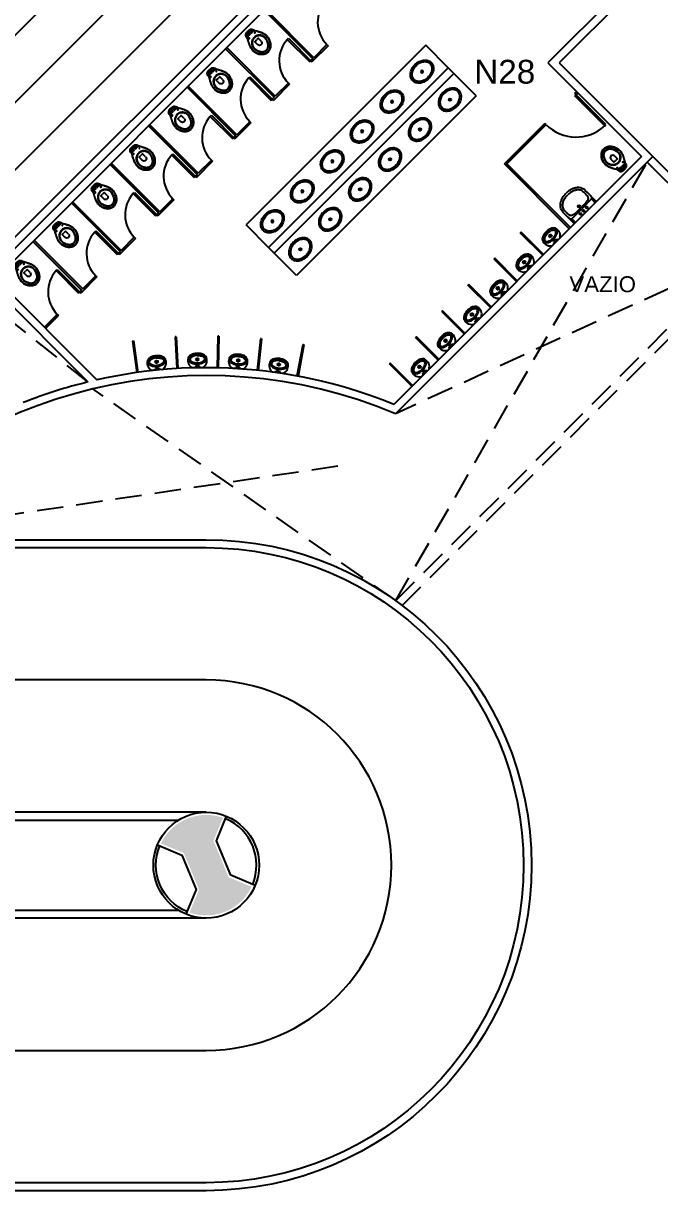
# Model space of a CAD drawing. Extents: x 964 to 1225, y -27 to 210.
# Drawn here: x 1108.96 to 1120.99, y 74.38 to 96.44 of the extents above; entities that cross this region are included whole.
import ezdxf

# ---------------------------------------------------------------- set-up
doc = ezdxf.new("R2010")
doc.units = 0
doc.header["$LTSCALE"] = 2
doc.linetypes.add('HIDDEN', pattern=[0.375, 0.25, -0.125])
for name, color, linetype in [('ARQUIBANCADA-ARY', 2, 'CONTINUOUS'), ('DIVISÓRIAS-ARY', 2, 'CONTINUOUS'), ('ESQUADRIA-ARY', 2, 'CONTINUOUS'), ('HACHURAS-ARY', 9, 'CONTINUOUS'), ('L_DECA', 7, 'CONTINUOUS'), ('MOBILIÁRIO-ARY', 7, 'CONTINUOUS'), ('PAREDE-ALTA-ARY', 1, 'CONTINUOUS'), ('PAREDE-BAIXA-ARY', 2, 'CONTINUOUS'), ('PEÇAS-SANIT-ARY', 7, 'CONTINUOUS'), ('PILAR-RED-ARY', 5, 'CONTINUOUS'), ('RAMPA-ARY', 2, 'CONTINUOUS'), ('RAMPA-INT-ARY', 7, 'CONTINUOUS'), ('RAMPA-PROJ-ARY', 7, 'HIDDEN'), ('TEXTO-PB-COR-ARY', 12, 'CONTINUOUS')]:
    doc.layers.add(name, color=color, linetype=linetype)
doc.styles.add('ARIAL', font='arial.ttf', dxfattribs={"height": 0.5})

# ---------------------------------------------------------------- blocks, each defined once
blk = doc.blocks.new('CUB01')
at = {"layer": 'L_DECA'}
blk.add_lwpolyline([(-24.5, -18.7, 0.124977), (-22.8, -25.6, 0.105809), (-17.3, -31.9, 0.086634), (-9.6, -35.9, 0.076682), (0, -37.4, 0.076682), (9.6, -35.9, 0.086634), (17.3, -31.9, 0.105809), (22.8, -25.6, 0.124977), (24.5, -18.7, 0.124977), (22.8, -11.8, 0.105809), (17.3, -5.5, 0.086634), (9.6, -1.5, 0.076682), (0, 0, 0.076682), (-9.6, -1.5, 0.086634), (-17.3, -5.5, 0.105809), (-22.8, -11.8, 0.124977)], format="xyb", close=True, dxfattribs=at)
at = {"layer": 'L_DECA', "color": 1}
blk.add_lwpolyline([(0.1, -2.9, 0.074123), (-8.3, -4.1, 0.084852), (-15, -7.5, 0.106323), (-19.8, -12.9, 0.128843), (-21.3, -18.6, 0.128843), (-19.8, -24.4, 0.106323), (-15, -29.8, 0.084852), (-8.3, -33.1, 0.074123), (0.1, -34.4, 0.074123), (8.6, -33.1, 0.084852), (15.3, -29.8, 0.106323), (20, -24.4, 0.128843), (21.5, -18.6, 0.128843), (20, -12.9, 0.106323), (15.3, -7.5, 0.084852), (8.6, -4.1, 0.074123)], format="xyb", close=True, dxfattribs=at)
for radius in [2.25, 1.06]:
    blk.add_circle((0.1, -18.7), radius, dxfattribs=at)
blk = doc.blocks.new('RAV10')
at = {"layer": 'L_DECA'}
blk.add_lwpolyline([(4.6, -12.9), (8.2, -12.9), (8.2, -12.9), (8.7, -13), (9.2, -13.2), (9.6, -13.5), (9.9, -14), (10.1, -14.3), (10.1, -14.3), (10.1, -14.3), (10.1, -14.3), (10.1, -14.3), (10.1, -14.3), (12.2, -18), (12.2, -18), (12.5, -18.6), (12.8, -19.1), (13.1, -19.6), (13.3, -20.1), (13.3, -20.1), (13.6, -20.6), (13.9, -21.1), (14.2, -21.5), (14.5, -22.1), (14.7, -22.6), (15, -23.1), (15.3, -23.6), (15.5, -24.1), (15.5, -24.1), (15.9, -24.8), (16.3, -25.6), (16.6, -26.3), (16.9, -27), (17.2, -27.8), (17.5, -28.6), (17.8, -29.4), (18, -30.2), (18, -30.2), (18.3, -31.4), (18.6, -32.6), (18.8, -33.9), (19, -35.2), (19.1, -36.4), (19.1, -37.7), (19.1, -39), (19, -40.3), (19, -40.3), (18.8, -41.6), (18.6, -42.9), (18.2, -44.2), (17.9, -45.5), (17.4, -46.8), (16.9, -48), (16.4, -49.3), (15.8, -50.4), (15.8, -50.4), (15.2, -51.4), (14.6, -52.3), (13.9, -53.1), (13.3, -53.9), (12.5, -54.8), (11.7, -55.5), (10.9, -56.3), (10.1, -57), (10.1, -57), (9, -57.8), (7.9, -58.5), (6.6, -59.1), (5.4, -59.6), (4.1, -60), (2.8, -60.3), (1.4, -60.4), (0, -60.5), (0, -60.5), (-1.4, -60.4), (-2.7, -60.3), (-4, -60), (-5.3, -59.6), (-6.6, -59.1), (-7.8, -58.5), (-9, -57.8), (-10.1, -57), (-10.1, -57), (-10.9, -56.3), (-11.7, -55.5), (-12.5, -54.8), (-13.2, -53.9), (-13.9, -53.1), (-14.5, -52.3), (-15.1, -51.4), (-15.7, -50.4), (-15.7, -50.4), (-16.3, -49.3), (-16.9, -48), (-17.4, -46.8), (-17.8, -45.5), (-18.2, -44.2), (-18.5, -42.9), (-18.7, -41.6), (-19, -40.3), (-19, -40.3), (-19, -39), (-19, -37.7), (-19, -36.4), (-18.9, -35.2), (-18.7, -33.9), (-18.5, -32.6), (-18.2, -31.4), (-17.9, -30.2), (-17.9, -30.2), (-17.7, -29.4), (-17.4, -28.6), (-17.1, -27.8), (-16.9, -27), (-16.6, -26.3), (-16.2, -25.6), (-15.8, -24.8), (-15.5, -24.1), (-15.5, -24.1), (-15.2, -23.6), (-15, -23.1), (-14.7, -22.6), (-14.4, -22.1), (-14.2, -21.5), (-13.9, -21.1), (-13.6, -20.6), (-13.3, -20.1), (-13.3, -20.1), (-13.1, -19.6), (-12.8, -19.1), (-12.4, -18.6), (-12.1, -18), (-10.1, -14.3), (-10.1, -14.3), (-10.1, -14.3), (-10.1, -14.3), (-10.1, -14.3), (-10.1, -14.3), (-9.8, -14), (-9.8, -14), (-9.6, -13.5), (-9.1, -13.2), (-8.6, -13), (-8.1, -12.9), (-4.5, -12.9)], dxfattribs=at)
at = {"layer": 'L_DECA', "color": 1}
for points in [[(12.2, -18), (13.3, -20.1), (13.3, -20.1), (13.6, -20.6), (13.8, -21.1), (14.1, -21.5), (14.3, -22.1), (14.5, -22.6), (14.7, -23.1), (15, -23.6), (15.2, -24.1), (15.2, -24.1), (15.5, -24.8), (15.9, -25.6), (16.2, -26.3), (16.6, -27.1), (16.9, -27.8), (17.1, -28.5), (17.4, -29.4), (17.6, -30.2), (17.6, -30.2), (17.9, -31.4), (18.1, -32.6), (18.3, -33.9), (18.5, -35.2), (18.5, -36.4), (18.5, -37.7), (18.5, -39), (18.4, -40.3), (18.4, -40.3), (18.2, -41.6), (17.9, -42.9), (17.6, -44.2), (17.2, -45.5), (16.7, -46.8), (16.2, -48), (15.6, -49.3), (15, -50.4), (15, -50.4), (14.4, -51.2), (13.9, -52), (13.3, -52.8), (12.8, -53.5), (12.2, -54.2), (11.5, -54.9), (10.9, -55.5), (10.1, -56.2), (10.1, -56.2), (9, -57.1), (7.9, -57.8), (6.6, -58.4), (5.4, -58.9), (4.1, -59.3), (2.8, -59.6), (1.4, -59.8), (0, -59.8), (0, -59.8), (-1.4, -59.8), (-2.7, -59.6), (-4.1, -59.3), (-5.3, -58.9), (-6.6, -58.4), (-7.8, -57.8), (-9, -57.1), (-10.1, -56.2), (-10.1, -56.2), (-10.8, -55.5), (-11.5, -54.9), (-12.1, -54.2), (-12.7, -53.5), (-13.3, -52.8), (-13.9, -52), (-14.4, -51.2), (-14.9, -50.4), (-14.9, -50.4), (-15.5, -49.3), (-16.1, -48), (-16.6, -46.8), (-17.1, -45.5), (-17.5, -44.2), (-17.9, -42.9), (-18.1, -41.6), (-18.3, -40.3), (-18.3, -40.3), (-18.4, -39.1), (-18.5, -37.7), (-18.5, -36.4), (-18.4, -35.2), (-18.2, -33.9), (-18, -32.6), (-17.8, -31.4), (-17.5, -30.2), (-17.5, -30.2), (-17.3, -29.4), (-17, -28.6), (-16.8, -27.8), (-16.5, -27.1), (-16.2, -26.3), (-15.8, -25.6), (-15.5, -24.8), (-15.2, -24.1), (-15.2, -24.1), (-15, -23.6), (-14.7, -23.1), (-14.5, -22.6), (-14.2, -22.1), (-14, -21.5), (-13.7, -21.1), (-13.5, -20.6), (-13.2, -20.1), (-12.1, -18)], [(-7.7, -9.4), (-8.1, -10.1), (-8.5, -10.8), (-8.6, -11.4), (-8.8, -12.2), (-8.8, -13.1)], [(-5.1, -12.9), (-5.1, -9.7), (-5.1, -7.8), (-5.1, -7.8), (-5.2, -7.6), (-5.3, -7.5), (-5.5, -7.4), (-5.9, -7.6), (-5.9, -7.6), (-6.4, -8), (-7.1, -8.6), (-7.7, -9.4)], [(5.1, -9.3), (5, -8.9), (4.6, -8.3), (3.9, -7.8), (3.1, -7.7), (0, -7.7), (-3.1, -7.7), (-3.1, -7.7), (-3.9, -7.8), (-4.5, -8.3), (-5, -8.9), (-5.1, -9.7)], [(4.6, -12.9), (4.6, -12.9), (4.2, -12.9), (3.9, -12.6), (3.6, -12.4), (3.6, -12), (3.6, -10.7), (3.6, -10.7), (3.6, -10.5), (3.6, -10.4), (3.7, -10.2), (3.9, -10.1), (3.9, -10.1), (3.9, -9.9), (3.9, -9.7), (3.8, -9.5), (3.6, -9.4), (0, -9.4), (-3.5, -9.4), (-3.5, -9.4), (-3.7, -9.5), (-3.9, -9.7), (-3.9, -9.9), (-3.8, -10.1), (-3.8, -10.1), (-3.6, -10.2), (-3.6, -10.4), (-3.5, -10.5), (-3.5, -10.7), (-3.5, -12), (-3.5, -12), (-3.6, -12.4), (-3.8, -12.6), (-4.1, -12.9), (-4.5, -12.9)], [(3.7, -10.3), (0, -10.3), (-3.6, -10.3)], [(5.1, -12.9), (5.1, -9.7), (5.1, -7.8), (5.1, -7.8), (5.2, -7.6), (5.3, -7.5), (5.5, -7.4), (5.9, -7.6), (5.9, -7.6), (6.4, -8), (7.1, -8.6), (7.7, -9.4)], [(7.7, -9.4), (8.1, -10.1), (8.5, -10.8), (8.6, -11.4), (8.8, -12.2), (8.8, -13.1)], [(-12.9, -30.2), (-12.9, -30.2), (-12.4, -29.3), (-11.9, -28.4), (-11.2, -27.7), (-10.6, -26.9), (-9.9, -26.2), (-9.2, -25.6), (-8.4, -25), (-7.5, -24.4), (-6.7, -23.9), (-5.8, -23.5), (-4.9, -23.1), (-3.9, -22.8), (-3, -22.6), (-2, -22.4), (-1, -22.3), (0, -22.2), (0, -22.2), (1, -22.3), (2, -22.4), (3, -22.6), (4, -22.8), (5, -23.1), (5.8, -23.5), (6.8, -23.9), (7.6, -24.4), (8.5, -25), (9.3, -25.6), (10, -26.2), (10.6, -26.9), (11.3, -27.7), (12, -28.4), (12.5, -29.3), (13, -30.2), (13, -30.2), (13.6, -31.3), (14, -32.6), (14.3, -33.8), (14.6, -35.1), (14.7, -36.4), (14.7, -37.7), (14.7, -39), (14.4, -40.3), (14.4, -40.3), (14.2, -41.6), (13.8, -42.9), (13.4, -44.2), (12.9, -45.5), (12.4, -46.8), (11.7, -48), (11.1, -49.3), (10.4, -50.4), (10.4, -50.4), (9.4, -51.7), (8.4, -52.8), (7.2, -53.8), (5.9, -54.6), (4.5, -55.2), (3.1, -55.8), (1.5, -56.1), (0, -56.2), (0, -56.2), (-1.5, -56.1), (-3.1, -55.8), (-4.4, -55.2), (-5.8, -54.6), (-7.1, -53.8), (-8.3, -52.8), (-9.3, -51.7), (-10.3, -50.4), (-10.3, -50.4), (-11, -49.3), (-11.7, -48), (-12.3, -46.8), (-12.8, -45.5), (-13.3, -44.2), (-13.7, -42.9), (-14.1, -41.6), (-14.4, -40.3), (-14.4, -40.3), (-14.6, -39), (-14.7, -37.7), (-14.6, -36.4), (-14.5, -35.1), (-14.2, -33.8), (-13.9, -32.6), (-13.5, -31.3), (-12.9, -30.2)], [(-12, -30.2), (-12, -30.2), (-11.5, -29.4), (-11, -28.6), (-10.4, -27.9), (-9.8, -27.2), (-9.1, -26.7), (-8.5, -26.1), (-7.7, -25.5), (-6.9, -25), (-6.1, -24.6), (-5.3, -24.2), (-4.5, -23.9), (-3.6, -23.6), (-2.8, -23.4), (-1.8, -23.2), (-0.9, -23.2), (0, -23.1), (0, -23.1), (0.9, -23.2), (1.9, -23.2), (2.8, -23.4), (3.6, -23.6), (4.5, -23.9), (5.4, -24.2), (6.2, -24.6), (7, -25), (7.7, -25.5), (8.5, -26.1), (9.2, -26.7), (9.8, -27.2), (10.4, -27.9), (11, -28.6), (11.5, -29.4), (12, -30.2), (12, -30.2), (12.7, -31.3), (13.2, -32.6), (13.6, -33.8), (13.9, -35), (14.1, -36.4), (14.1, -37.7), (14.1, -39), (13.9, -40.3), (13.9, -40.3), (13.6, -41.7), (13.2, -43), (12.8, -44.3), (12.3, -45.5), (11.7, -46.9), (11.1, -48.1), (10.4, -49.3), (9.6, -50.4), (9.6, -50.4), (8.8, -51.6), (7.8, -52.6), (6.7, -53.5), (5.5, -54.2), (4.2, -54.8), (2.8, -55.3), (1.5, -55.5), (0, -55.7), (0, -55.7), (-1.5, -55.5), (-2.8, -55.3), (-4.2, -54.8), (-5.4, -54.2), (-6.6, -53.5), (-7.7, -52.6), (-8.7, -51.6), (-9.6, -50.4), (-9.6, -50.4), (-10.3, -49.3), (-11, -48.1), (-11.7, -46.9), (-12.2, -45.5), (-12.7, -44.3), (-13.1, -43), (-13.5, -41.7), (-13.8, -40.3), (-13.8, -40.3), (-14, -39), (-14.1, -37.7), (-14, -36.4), (-13.9, -35), (-13.6, -33.8), (-13.2, -32.6), (-12.7, -31.3), (-12, -30.2)], [(-4.5, -37), (-4.5, -29), (0, -29)], [(4.6, -37), (4.6, -29), (0, -29)]]:
    blk.add_lwpolyline(points, dxfattribs=at)
at = {"layer": 'L_DECA', "color": 7}
for points in [[(10.1, -14.3), (10.1, -14.3), (10.1, -14.3), (10.1, -14.3), (10.1, -14.3), (10.1, -14.3), (9.6, -11.3), (9.6, -11.3), (9.3, -10.2), (8.9, -9.3), (8.3, -8.5), (7.7, -7.7), (6.9, -7), (6.1, -6.5), (5.1, -6.2), (4.1, -5.9), (4.1, -5.9), (3.6, -5.8), (3.1, -5.7), (2.6, -5.6), (2, -5.6), (1.5, -5.6), (1, -5.5), (0.5, -5.5), (0, -5.5), (0, -5.5), (-0.5, -5.5), (-1, -5.5), (-1.5, -5.6), (-2, -5.6), (-2.5, -5.6), (-3, -5.7), (-3.5, -5.8), (-4, -5.9), (-4, -5.9), (-5, -6.2), (-6, -6.5), (-6.9, -7), (-7.6, -7.7), (-8.2, -8.5), (-8.8, -9.3), (-9.3, -10.2), (-9.6, -11.3), (-10, -14.3), (-10, -14.3), (-10, -14.3), (-10, -14.3), (-10, -14.3), (-10.1, -14.3)], [(-4.5, -12.9), (0, -12.9)], [(4.6, -12.9), (0, -12.9)]]:
    blk.add_lwpolyline(points, dxfattribs=at)
at = {"layer": 'L_DECA', "color": 1}
for centre in [(-7.6, -17), (7.6, -17)]:
    blk.add_circle(centre, 0.672, dxfattribs=at)
blk.add_arc((0, -37), 4.56, 180, 0, dxfattribs=at)
blk = doc.blocks.new('DUO04')
at = {"layer": 'L_DECA'}
blk.add_line((-27.8, 0), (27.8, 0), dxfattribs=at)
at = {"layer": 'L_DECA', "color": 1}
for p, q in [((-26.5, -9.9), (-26.5, 0)), ((26.5, -9.9), (26.5, 0)), ((-26.5, -9.9), (0, -9.9)), ((26.5, -9.9), (0, -9.9))]:
    blk.add_line(p, q, dxfattribs=at)
at = {"layer": 'L_DECA', "color": 7}
for points in [[(-27.8, 0), (-27.8, 0), (-28.5, -0.1), (-29.1, -0.3), (-29.4, -0.8), (-29.5, -1.4), (-29.5, -23.9)], [(27.8, 0), (27.8, 0), (28.5, -0.1), (29.1, -0.3), (29.4, -0.8), (29.5, -1.4), (29.5, -23.9)], [(-29.5, -23.9), (-29.5, -29.7), (-29.5, -29.7), (-29.4, -32.1), (-28.9, -34.4), (-28.2, -36.5), (-27.2, -38.6), (-26.1, -40.5), (-24.7, -42.2), (-23.1, -43.8), (-21.3, -45.2), (-21.3, -45.2), (-20.2, -45.9), (-19.1, -46.6), (-18, -47.2), (-16.9, -47.9), (-15.7, -48.4), (-14.5, -49), (-13.3, -49.4), (-12.1, -49.9), (-10.8, -50.3), (-9.5, -50.5), (-8.2, -50.9), (-6.7, -51.1), (-4.8, -51.4), (-2.9, -51.5), (-1.4, -51.5), (0, -51.5)], [(29.5, -23.9), (29.5, -29.7), (29.5, -29.7), (29.4, -32.1), (28.9, -34.4), (28.2, -36.5), (27.2, -38.6), (26.1, -40.5), (24.7, -42.2), (23.1, -43.8), (21.3, -45.2), (21.3, -45.2), (20.2, -45.9), (19.1, -46.6), (18, -47.2), (16.9, -47.9), (15.7, -48.4), (14.5, -49), (13.3, -49.4), (12.1, -49.9), (10.8, -50.3), (9.5, -50.5), (8.2, -50.9), (6.7, -51.1), (4.8, -51.4), (2.9, -51.5), (1.4, -51.5), (0, -51.5)]]:
    blk.add_lwpolyline(points, dxfattribs=at)
at = {"layer": 'L_DECA', "color": 1}
for points in [[(-26.5, -9.9), (-26.9, -10), (-27.5, -10.1), (-28, -10.6), (-28.4, -11.2), (-28.7, -11.9), (-29, -12.7), (-29.2, -13.7), (-29.4, -15), (-29.5, -16.8)], [(0, -12.4), (0, -12.4), (-0.8, -12.4), (-1.4, -12.4), (-1.1, -12.4), (-1.8, -12.4), (-2.5, -12.4), (-3.3, -12.4), (-3.9, -12.4), (-4.7, -12.4), (-7.9, -12.4), (-8.6, -12.4), (-9.3, -12.4), (-10, -12.4), (-10.7, -12.4), (-11.4, -12.4), (-12, -12.4), (-12.7, -12.4), (-12.7, -12.4), (-13.7, -12.4), (-14.7, -12.5), (-15.8, -12.6), (-16.8, -12.8), (-17.8, -13), (-18.8, -13.2), (-19.8, -13.5), (-20.8, -13.7), (-20.8, -13.7), (-21.7, -14.1), (-22.6, -14.7), (-23.3, -15.4), (-23.9, -16.1), (-24.5, -17), (-24.8, -18), (-25.1, -19), (-25.2, -20), (-25.2, -20), (-25.2, -21.8), (-25.2, -23.1), (-25.2, -23.9)], [(0, -12.4), (0, -12.4), (0.8, -12.4), (1.4, -12.4), (1.1, -12.4), (1.8, -12.4), (2.5, -12.4), (3.3, -12.4), (3.9, -12.4), (4.7, -12.4), (7.9, -12.4), (8.6, -12.4), (9.3, -12.4), (10, -12.4), (10.7, -12.4), (11.4, -12.4), (12, -12.4), (12.7, -12.4), (12.7, -12.4), (13.7, -12.4), (14.7, -12.5), (15.8, -12.6), (16.8, -12.8), (17.8, -13), (18.8, -13.2), (19.8, -13.5), (20.8, -13.7), (20.8, -13.7), (21.7, -14.1), (22.6, -14.7), (23.3, -15.4), (23.9, -16.1), (24.5, -17), (24.8, -18), (25.1, -19), (25.2, -20), (25.2, -20), (25.2, -21.8), (25.2, -23.1), (25.2, -23.9)], [(26.5, -9.9), (26.9, -10), (27.5, -10.1), (28, -10.6), (28.4, -11.2), (28.7, -11.9), (29, -12.7), (29.2, -13.7), (29.4, -15), (29.5, -16.8)], [(-25.2, -23.9), (-25.2, -27.3), (-25.2, -29.6), (-25.2, -29.6), (-25, -31.4), (-24.8, -33.1), (-24.2, -34.8), (-23.5, -36.3), (-22.6, -37.8), (-21.6, -39.1), (-20.4, -40.4), (-19.1, -41.4), (-19.1, -41.4), (-18.1, -42.1), (-17.1, -42.7), (-16.2, -43.3), (-15.2, -43.9), (-14.1, -44.4), (-13, -44.8), (-11.9, -45.3), (-10.8, -45.7), (-9.7, -46.1), (-8.6, -46.4), (-6.7, -46.8), (-5.2, -47), (-3.3, -47.2), (-2.1, -47.2), (-1, -47.2), (0, -47.2)], [(25.2, -23.9), (25.2, -27.3), (25.2, -29.6), (25.2, -29.6), (25, -31.4), (24.8, -33.1), (24.2, -34.8), (23.5, -36.3), (22.6, -37.8), (21.6, -39.1), (20.4, -40.4), (19.1, -41.4), (19.1, -41.4), (18.1, -42.1), (17.1, -42.7), (16.2, -43.3), (15.2, -43.9), (14.1, -44.4), (13, -44.8), (11.9, -45.3), (10.8, -45.7), (9.7, -46.1), (8.6, -46.4), (6.7, -46.8), (5.2, -47), (3.3, -47.2), (2.1, -47.2), (1, -47.2), (0, -47.2)]]:
    blk.add_lwpolyline(points, dxfattribs=at)
for centre, radius in [((-8.5, -4.9), 1.75), ((0, -17), 2.25), ((0, -4.9), 1.75), ((0, -17), 0.981), ((8.5, -4.9), 1.75)]:
    blk.add_circle(centre, radius, dxfattribs=at)
blk = doc.blocks.new('MIC01')
at = {"layer": 'L_DECA'}
blk.add_line((-10, 0), (10, 0), dxfattribs=at)
at = {"layer": 'L_DECA', "color": 1}
for p, q in [((-5.3, 0), (-4.5, -2.2)), ((5.3, 0), (4.5, -2.2)), ((-4.5, -2.2), (0, -2.2)), ((4.5, -2.2), (0, -2.2))]:
    blk.add_line(p, q, dxfattribs=at)
for points in [[(0, -7.1, 0.058109), (-7, -8, 0.07175), (-12.3, -10.1, 0.106494), (-16.3, -13.6, 0.158235), (-17.4, -17.1, 0.158235)], [(0, -23.1, -0.04416), (-5.4, -22.6, -0.058504), (-9.4, -21.4, -0.100522), (-12.6, -19.1, -0.041446), (-13.7, -17.2, -0.101301), (-14.1, -15.3, -0.003595), (-14.1, -15.1)], [(17.4, -17.1, 0.158235), (16.3, -13.6, 0.106494), (12.3, -10.1, 0.07175), (7, -8, 0.058109), (0, -7.1, 0.058109)], [(0, -23.1, 0.04416), (5.4, -22.6, 0.058504), (9.4, -21.4, 0.100522), (12.6, -19.1, 0.041446), (13.7, -17.2, 0.101301), (14.1, -15.3, 0.003595), (14.1, -15.1)]]:
    blk.add_lwpolyline(points, format="xyb", dxfattribs=at)
at = {"layer": 'L_DECA'}
blk.add_lwpolyline([(-17.4, -17.1, 0.158235), (-16.3, -20.6, 0.106494), (-12.3, -24.1, 0.07175), (-7, -26.2, 0.058109), (0, -27, 0.058109), (7, -26.2, 0.07175), (12.3, -24.1, 0.106494), (16.3, -20.6, 0.158235), (17.4, -17.1, 0.158235)], format="xyb", dxfattribs=at)
at = {"layer": 'L_DECA', "color": 1}
blk.add_lwpolyline([(0, -9, 0.056411), (-5.8, -9.7, 0.070161), (-10.3, -11.4, 0.106104), (-13.6, -14.3, 0.161988), (-14.5, -17.1, 0.161988), (-13.6, -19.9, 0.106104), (-10.3, -22.8, 0.070161), (-5.8, -24.5, 0.056411), (0, -25.1, 0.056411), (5.8, -24.5, 0.070161), (10.3, -22.8, 0.106104), (13.6, -19.9, 0.161988), (14.5, -17.1, 0.161988), (13.6, -14.3, 0.106104), (10.3, -11.4, 0.070161), (5.8, -9.7, 0.056411)], format="xyb", close=True, dxfattribs=at)
for centre, radius in [((-2, -14.6), 0.51), ((-2, -16.7), 0.51), ((0, -4.7), 1.76), ((0, -4.7), 0.844), ((0, -13.6), 0.51), ((0, -15.7), 0.51), ((0, -17.8), 0.51), ((2, -14.6), 0.51), ((2, -16.7), 0.51)]:
    blk.add_circle(centre, radius, dxfattribs=at)
at = {"layer": 'L_DECA'}
for centre, start, end in [((-2.6, -13.5), 118.7979, 195.9069), ((2.6, -13.5), 344.0931, 61.2021)]:
    blk.add_arc(centre, 15.4, start, end, dxfattribs=at)

msp = doc.modelspace()

# ---------------------------------------------------------------- hatches: boundary and pattern name
at = {"layer": 'HACHURAS-ARY', "ltscale": 0.5}
msp.add_hatch(color=256, dxfattribs=at).paths.add_polyline_path([(1112.551, 80.992), (1112.731, 81.426, 0.383694), (1111.557, 80.939), (1111.99, 80.76), (1112.277, 80.068), (1112.097, 79.635, 0.383694), (1113.271, 80.121), (1112.838, 80.301)])

# ---------------------------------------------------------------- linework, layer by layer
at = {"layer": 'ARQUIBANCADA-ARY'}
for p, q in [((1116.72, 104.136), (1107.527, 94.943)), ((1117.357, 103.5), (1107.899, 94.043)), ((1117.993, 102.863), (1108.272, 93.143)), ((1118.629, 102.227), (1108.645, 92.243))]:
    msp.add_line(p, q, dxfattribs=at)
at = {"layer": 'DIVISÓRIAS-ARY'}
for p, q in [((1113.508, 96.686), (1114.427, 95.766)), ((1113.529, 96.707), (1114.448, 95.787)), ((1112.78, 95.957), (1113.699, 95.038)), ((1112.801, 95.978), (1113.72, 95.059)), ((1113.947, 96.133), (1113.968, 96.155)), ((1113.947, 96.133), (1114.371, 95.71)), ((1113.968, 96.155), (1114.413, 95.71)), ((1114.717, 96.014), (1114.413, 95.71)), ((1114.696, 96.035), (1114.448, 95.787)), ((1114.696, 96.035), (1114.717, 96.014)), ((1114.392, 95.731), (1114.371, 95.71)), ((1114.427, 95.766), (1114.392, 95.731)), ((1113.218, 95.405), (1113.24, 95.426)), ((1113.218, 95.405), (1113.642, 94.981)), ((1113.24, 95.426), (1113.685, 94.981)), ((1113.989, 95.285), (1113.685, 94.981)), ((1113.967, 95.307), (1113.72, 95.059)), ((1113.967, 95.307), (1113.989, 95.285)), ((1112.051, 95.229), (1112.97, 94.31)), ((1112.072, 95.25), (1112.992, 94.331)), ((1119.384, 95.109), (1119.419, 95.144)), ((1119.97, 94.522), (1119.384, 95.109)), ((1119.405, 95.087), (1119.384, 95.066)), ((1119.949, 94.501), (1119.384, 95.066)), ((1119.405, 95.087), (1119.44, 95.123)), ((1113.663, 95.003), (1113.642, 94.981)), ((1113.699, 95.038), (1113.663, 95.003)), ((1112.49, 94.677), (1112.511, 94.698)), ((1112.49, 94.677), (1112.914, 94.253)), ((1112.511, 94.698), (1112.956, 94.253)), ((1111.323, 94.501), (1112.242, 93.581)), ((1111.344, 94.522), (1112.263, 93.603)), ((1113.26, 94.557), (1112.956, 94.253)), ((1113.239, 94.578), (1112.992, 94.331)), ((1113.239, 94.578), (1113.26, 94.557)), ((1118.055, 93.779), (1118.818, 94.543)), ((1118.097, 93.779), (1118.839, 94.522)), ((1118.839, 94.522), (1118.818, 94.543)), ((1119.949, 94.501), (1119.97, 94.522)), ((1112.935, 94.274), (1112.914, 94.253)), ((1112.97, 94.31), (1112.935, 94.274)), ((1111.762, 93.948), (1111.783, 93.97)), ((1111.783, 93.97), (1112.228, 93.525)), ((1110.595, 93.772), (1111.514, 92.853)), ((1110.616, 93.793), (1111.535, 92.874)), ((1111.762, 93.948), (1112.186, 93.525)), ((1112.532, 93.829), (1112.228, 93.525)), ((1112.511, 93.85), (1112.263, 93.603)), ((1112.511, 93.85), (1112.532, 93.829)), ((1119.278, 92.556), (1118.055, 93.779)), ((1119.299, 92.577), (1118.097, 93.779)), ((1112.207, 93.546), (1112.186, 93.525)), ((1112.242, 93.581), (1112.207, 93.546)), ((1111.034, 93.22), (1111.055, 93.241)), ((1111.034, 93.22), (1111.457, 92.796)), ((1111.055, 93.241), (1111.5, 92.796)), ((1111.804, 93.1), (1111.5, 92.796)), ((1111.783, 93.122), (1111.535, 92.874)), ((1111.783, 93.122), (1111.804, 93.1)), ((1109.866, 93.044), (1110.786, 92.125)), ((1109.887, 93.065), (1110.807, 92.146)), ((1111.478, 92.818), (1111.457, 92.796)), ((1111.514, 92.853), (1111.478, 92.818)), ((1110.305, 92.492), (1110.326, 92.513)), ((1110.305, 92.492), (1110.729, 92.068)), ((1110.326, 92.513), (1110.771, 92.068)), ((1118.366, 92.492), (1118.352, 92.478)), ((1118.776, 92.054), (1118.352, 92.478)), ((1118.79, 92.068), (1118.366, 92.492)), ((1109.138, 92.316), (1110.057, 91.396)), ((1109.159, 92.337), (1110.078, 91.418)), ((1111.075, 92.372), (1110.771, 92.068)), ((1111.054, 92.393), (1110.807, 92.146)), ((1111.054, 92.393), (1111.075, 92.372)), ((1110.75, 92.089), (1110.729, 92.068)), ((1110.786, 92.125), (1110.75, 92.089)), ((1117.871, 91.997), (1117.857, 91.983)), ((1118.281, 91.559), (1117.857, 91.983)), ((1118.295, 91.573), (1117.871, 91.997)), ((1109.577, 91.764), (1109.598, 91.785)), ((1109.577, 91.764), (1110.001, 91.34)), ((1109.598, 91.785), (1110.043, 91.34)), ((1110.347, 91.644), (1110.043, 91.34)), ((1110.326, 91.665), (1110.078, 91.418)), ((1110.326, 91.665), (1110.347, 91.644)), ((1110.022, 91.361), (1110.001, 91.34)), ((1110.057, 91.396), (1110.022, 91.361)), ((1117.376, 91.502), (1117.362, 91.488)), ((1117.786, 91.064), (1117.362, 91.488)), ((1117.8, 91.078), (1117.376, 91.502)), ((1109.598, 90.937), (1109.355, 90.694)), ((1109.619, 90.916), (1109.376, 90.673)), ((1109.598, 90.937), (1109.619, 90.916)), ((1116.881, 91.007), (1116.867, 90.993)), ((1117.291, 90.569), (1116.867, 90.993)), ((1117.305, 90.583), (1116.881, 91.007)), ((1111.02, 90.433), (1111.103, 89.838)), ((1111.04, 90.435), (1111.123, 89.841)), ((1111.824, 90.513), (1111.859, 89.914)), ((1111.844, 90.514), (1111.879, 89.915)), ((1112.632, 90.528), (1112.619, 89.928)), ((1112.652, 90.527), (1112.639, 89.928)), ((1113.439, 90.478), (1113.377, 89.881)), ((1113.459, 90.476), (1113.397, 89.879)), ((1116.386, 90.512), (1116.372, 90.498)), ((1116.796, 90.074), (1116.372, 90.498)), ((1116.81, 90.088), (1116.386, 90.512)), ((1114.239, 90.362), (1114.129, 89.773)), ((1114.259, 90.359), (1114.149, 89.769)), ((1115.891, 90.017), (1115.877, 90.003)), ((1116.301, 89.579), (1115.877, 90.003)), ((1116.315, 89.593), (1115.891, 90.017))]:
    msp.add_line(p, q, dxfattribs=at)
for start, end in [(97.8966, 98.0112), (93.265, 93.3796), (88.6334, 88.748), (84.0019, 84.1165), (79.3703, 79.4849)]:
    msp.add_arc((1112.414, 80.53), 10, start, end, dxfattribs=at)
at = {"layer": 'ESQUADRIA-ARY', "color": 7, "ltscale": 0.5}
for centre, radius, start, end in [((1115.12, 96.459), 0.6, 137.866, 225), ((1114.392, 95.731), 0.6, 137.866, 225), ((1113.663, 95.003), 0.6, 137.866, 225), ((1112.935, 94.274), 0.6, 137.866, 225), ((1119.405, 95.087), 0.8, 225, 312.8509), ((1112.207, 93.546), 0.6, 137.866, 225), ((1111.478, 92.818), 0.6, 137.866, 225), ((1110.75, 92.089), 0.6, 137.866, 225), ((1110.022, 91.361), 0.6, 137.866, 225)]:
    msp.add_arc(centre, radius, start, end, dxfattribs=at)
at = {"layer": 'MOBILIÁRIO-ARY'}
for p, q in [((1116.563, 96.021), (1113.168, 92.627)), ((1116.987, 95.597), (1116.563, 96.021)), ((1117.517, 95.066), (1117.093, 95.49)), ((1117.517, 95.066), (1114.123, 91.672)), ((1113.593, 92.202), (1113.168, 92.627)), ((1114.123, 91.672), (1113.699, 92.096))]:
    msp.add_line(p, q, dxfattribs=at)
at = {"layer": 'PAREDE-ALTA-ARY'}
for p, q in [((1118.733, 102.123), (1108.032, 91.422)), ((1115.693, 98.87), (1108.436, 91.613)), ((1122.234, 98.835), (1119.087, 95.688)), ((1120.395, 97.209), (1118.875, 95.688)), ((1118.875, 95.688), (1120.643, 93.921)), ((1119.087, 95.688), (1120.855, 93.921)), ((1120.643, 93.921), (1115.958, 89.236)), ((1120.855, 93.921), (1115.994, 89.06)), ((1108.436, 91.613), (1110.348, 89.7)), ((1108.33, 91.507), (1110.177, 89.66))]:
    msp.add_line(p, q, dxfattribs=at)
for radius, start, end in [(9.25, 67.2333, 139.5602), (9.4, 67.8486, 102.6941), (9.4, 103.7695, 111.5857)]:
    msp.add_arc((1112.414, 80.53), radius, start, end, dxfattribs=at)
at = {"layer": 'PAREDE-BAIXA-ARY'}
for p, q in [((1116.987, 95.597), (1113.593, 92.202)), ((1117.093, 95.49), (1116.987, 95.597)), ((1117.093, 95.49), (1113.699, 92.096)), ((1122.516, 92.047), (1120.749, 93.815)), ((1122.622, 92.153), (1120.855, 93.921)), ((1113.699, 92.096), (1113.593, 92.202)), ((1112.414, 81.53), (1097.527, 81.53)), ((1097.527, 81.38), (1111.887, 81.38))]:
    msp.add_line(p, q, dxfattribs=at)
at = {"layer": 'PILAR-RED-ARY'}
for points in [[(1113.338, 80.148), (1112.876, 80.339), (1112.605, 80.992), (1112.797, 81.454)], [(1111.49, 80.913), (1111.952, 80.722), (1112.223, 80.068), (1112.031, 79.606)]]:
    msp.add_lwpolyline(points, dxfattribs=at)
msp.add_lwpolyline([(1112.05, 79.653, -0.414214), (1111.536, 80.894, -0.414214)], format="xyb", dxfattribs=at)
msp.add_circle((1112.414, 80.53), 1, dxfattribs=at)
msp.add_arc((1112.414, 80.53), 0.95, 337.5, 67.5, dxfattribs=at)
at = {"layer": 'RAMPA-ARY'}
for points in [[(1105.505, 86.68), (1112.414, 86.68, -1), (1112.414, 74.38), (1097.527, 74.38)], [(1105.374, 86.53), (1112.414, 86.53, -1), (1112.414, 74.53), (1097.527, 74.53)]]:
    msp.add_lwpolyline(points, format="xyb", dxfattribs=at)
for points in [[(1097.527, 79.68), (1111.887, 79.68)], [(1112.414, 79.53), (1097.527, 79.53)]]:
    msp.add_lwpolyline(points, dxfattribs=at)
at = {"layer": 'RAMPA-INT-ARY'}
msp.add_lwpolyline([(1097.527, 77.03), (1112.414, 77.03, 1), (1112.414, 84.03), (1097.7, 84.03)], format="xyb", dxfattribs=at)
at = {"layer": 'RAMPA-PROJ-ARY'}
for p, q in [((1115.998, 85.528), (1120.749, 93.815)), ((1122.516, 92.047), (1115.994, 89.06)), ((1115.998, 85.528), (1122.234, 91.764)), ((1116.12, 85.438), (1122.34, 91.658)), ((1110.177, 89.66), (1108.117, 91.295)), ((1115.998, 85.528), (1110.271, 89.529)), ((1105.505, 86.68), (1115.026, 88.092))]:
    msp.add_line(p, q, dxfattribs=at)

# ---------------------------------------------------------------- block references
at = {"layer": 'PEÇAS-SANIT-ARY', "ltscale": 0.5, "yscale": 0.01, "zscale": 0.01}
for name, p, xscale, rotation in [('RAV10', (1113.16, 96.327), -0.01, 45), ('RAV10', (1112.432, 95.598), -0.01, 45), ('RAV10', (1111.703, 94.87), -0.01, 45), ('RAV10', (1110.975, 94.142), -0.01, 45), ('RAV10', (1120.36, 93.638), 0.01, 225), ('RAV10', (1110.247, 93.414), -0.01, 45), ('DUO04', (1119.582, 92.86), 0.01, 225), ('RAV10', (1109.518, 92.685), -0.01, 45), ('RAV10', (1108.79, 91.957), -0.01, 45)]:
    msp.add_blockref(name, p, dxfattribs=dict(at, xscale=xscale, rotation=rotation))
at = {"layer": 'PEÇAS-SANIT-ARY', "yscale": 0.01, "zscale": 0.01}
for name, p, xscale, rotation in [('CUB01', (1116.624, 95.392), -0.01, 225), ('CUB01', (1116.888, 95.128), 0.01, 45), ('CUB01', (1116.058, 94.826), -0.01, 225), ('CUB01', (1115.493, 94.26), -0.01, 225), ('CUB01', (1116.322, 94.562), 0.01, 45), ('CUB01', (1114.927, 93.695), -0.01, 225), ('CUB01', (1115.757, 93.996), 0.01, 45), ('CUB01', (1114.361, 93.129), -0.01, 225), ('CUB01', (1115.191, 93.431), 0.01, 45), ('CUB01', (1113.796, 92.563), -0.01, 225), ('CUB01', (1114.625, 92.865), 0.01, 45), ('CUB01', (1114.06, 92.299), 0.01, 45), ('MIC01', (1119.03, 92.308), 0.01, 224.992860971539), ('MIC01', (1118.535, 91.814), 0.01, 224.992860971539), ('MIC01', (1118.04, 91.319), 0.01, 224.992860971539), ('MIC01', (1117.545, 90.824), 0.01, 224.992860971539), ('MIC01', (1117.05, 90.329), 0.01, 224.992860971539), ('MIC01', (1111.489, 89.885), 0.01, 185.2162868515183), ('MIC01', (1112.249, 89.929), 0.01, 181.0856395222716), ('MIC01', (1113.008, 89.911), 0.01, 176.1711451710798), ('MIC01', (1113.764, 89.833), 0.01, 171.9993601722161), ('MIC01', (1116.555, 89.834), 0.01, 224.992860971539)]:
    msp.add_blockref(name, p, dxfattribs=dict(at, xscale=xscale, rotation=rotation))

# ---------------------------------------------------------------- texts
at = {"layer": 'TEXTO-PB-COR-ARY', "style": 'ARIAL'}
for s, height, p in [('N28', 0.45, (1117.481, 95.297)), ('VAZIO', 0.3, (1119.281, 91.357))]:
    msp.add_text(s, height=height, dxfattribs=at).set_placement(p)

doc.saveas('drawing.dxf')
